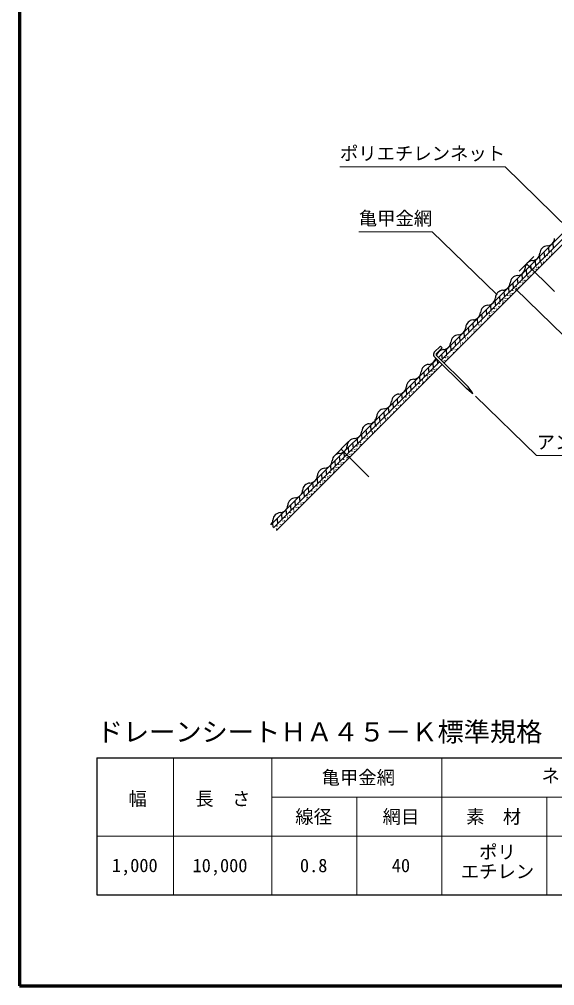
# Model space of a CAD drawing. Units: millimetres, scale not verified. Extents: x 200 to 8200, y 200 to 5825.
# Drawn here: x 200 to 2242, y 200 to 3888 of the extents above; entities that cross this region are included whole.
import ezdxf
from ezdxf.enums import TextEntityAlignment as Align

# ---------------------------------------------------------------- set-up
doc = ezdxf.new("R2010")
doc.units = ezdxf.units.MM
doc.header["$LTSCALE"] = 20
doc.layers.add('C-MTR', color=5, linetype='Continuous')
doc.layers.add('C-MTR-TXT', color=5, linetype='Continuous')
for name, color, linetype, lineweight in [('C-MTR-FRAM', 5, 'Continuous', 25), ('C-MTR-LINE', 5, 'Continuous', 13), ('C-STR', 1, 'Continuous', 25), ('C-STR-HTXT', 1, 'Continuous', 13), ('C-TTL', 2, 'Continuous', 70)]:
    doc.layers.add(name, color=color, linetype=linetype, lineweight=lineweight)
doc.styles.add('ＭＳ ゴシック', font='')
doc.styles.get('ＭＳ ゴシック').set_extended_font_data('MS Gothic')

msp = doc.modelspace()

# ---------------------------------------------------------------- linework, layer by layer
at = {"layer": 'C-MTR-FRAM'}
for p, q in [((495.98, 1069.95), (495.98, 546.95)), ((495.98, 1069.95), (4243.25, 1069.95)), ((495.98, 546.95), (4243.25, 546.95))]:
    msp.add_line(p, q, dxfattribs=at)
at = {"layer": 'C-MTR-LINE'}
for p, q in [((787.68, 1069.95), (787.68, 546.95)), ((1163.6, 1069.95), (1163.6, 546.95)), ((1812.06, 1069.95), (1812.06, 546.95)), ((1163.6, 919.95), (3658.32, 919.95)), ((1487.83, 919.95), (1487.83, 546.95)), ((2211.82, 919.95), (2211.82, 546.95)), ((495.98, 769.95), (4243.25, 769.95))]:
    msp.add_line(p, q, dxfattribs=at)
at = {"layer": 'C-STR', "color": 7}
for p, q in [((1798.9, 2597.77), (3073.4, 3872.27)), ((1809.5, 2587.16), (3079.62, 3857.27)), ((1820.11, 2576.55), (3085.83, 3842.27)), ((2235.09, 3033.96), (2236.8, 3014.46)), ((2201.15, 3000.02), (2202.86, 2980.51)), ((2218.12, 3016.99), (2219.83, 2997.49)), ((2163.06, 2983.14), (2106.49, 2926.57)), ((2240.84, 2848.79), (2134.77, 2954.86)), ((2167.21, 2966.08), (2168.92, 2946.57)), ((2184.18, 2983.05), (2185.89, 2963.54)), ((2116.3, 2915.17), (2118, 2895.66)), ((2133.27, 2932.14), (2134.98, 2912.63)), ((2150.24, 2949.11), (2151.95, 2929.6)), ((2082.36, 2881.23), (2084.06, 2861.72)), ((2099.33, 2898.2), (2101.03, 2878.69)), ((2048.42, 2847.29), (2050.12, 2827.78)), ((2065.39, 2864.26), (2067.09, 2844.75)), ((2014.47, 2813.35), (2016.18, 2793.84)), ((2031.45, 2830.32), (2033.15, 2810.81)), ((1980.53, 2779.4), (1982.24, 2759.9)), ((1997.5, 2796.37), (1999.21, 2776.87)), ((1946.59, 2745.46), (1948.3, 2725.96)), ((1963.56, 2762.43), (1965.27, 2742.93)), ((1895.68, 2694.55), (1897.39, 2675.04)), ((1912.65, 2711.52), (1914.36, 2692.02)), ((1929.62, 2728.49), (1931.33, 2708.99)), ((1861.74, 2660.61), (1863.45, 2641.1)), ((1878.71, 2677.58), (1880.42, 2658.07)), ((1782.79, 2616.94), (1806.08, 2640.24)), ((1812.88, 2633.45), (1791.63, 2612.19)), ((1812.88, 2633.45), (1806.08, 2640.24)), ((1827.8, 2626.67), (1829.51, 2607.16)), ((1844.77, 2643.64), (1846.48, 2624.13)), ((1159.21, 1958.08), (1792.29, 2591.16)), ((1780.93, 2602.51), (1905.21, 2478.3)), ((1791.33, 2604.84), (1911.57, 2484.67)), ((1794.16, 2589.29), (1795.56, 2573.22)), ((1810.83, 2609.7), (1812.53, 2590.19)), ((1169.81, 1947.47), (1802.9, 2580.56)), ((1180.42, 1936.87), (1813.51, 2569.95)), ((1759.92, 2558.79), (1761.62, 2539.28)), ((1776.89, 2575.76), (1778.59, 2556.25)), ((1709, 2507.88), (1710.71, 2488.37)), ((1725.98, 2524.85), (1727.68, 2505.34)), ((1742.95, 2541.82), (1744.65, 2522.31)), ((1675.06, 2473.93), (1676.77, 2454.43)), ((1692.03, 2490.9), (1693.74, 2471.4)), ((1925.02, 2462.75), (1905.21, 2478.3)), ((1927.14, 2464.87), (1911.57, 2484.67)), ((1641.12, 2439.99), (1642.83, 2420.49)), ((1658.09, 2456.96), (1659.8, 2437.46)), ((1925.02, 2462.75), (1929.61, 2460.28)), ((1929.61, 2460.28), (1927.14, 2464.87)), ((1607.18, 2406.05), (1608.89, 2386.55)), ((1624.15, 2423.02), (1625.86, 2403.52)), ((1573.24, 2372.11), (1574.95, 2352.6)), ((1590.21, 2389.08), (1591.92, 2369.57)), ((1539.3, 2338.17), (1541.01, 2318.66)), ((1556.27, 2355.14), (1557.98, 2335.63)), ((1488.39, 2287.26), (1490.09, 2267.75)), ((1505.36, 2304.23), (1507.06, 2284.72)), ((1522.33, 2321.2), (1524.04, 2301.69)), ((1455.95, 2276.03), (1399.38, 2219.46)), ((1454.45, 2253.32), (1456.15, 2233.81)), ((1471.42, 2270.29), (1473.12, 2250.78)), ((1420.51, 2219.38), (1422.21, 2199.87)), ((1533.73, 2141.68), (1427.67, 2247.75)), ((1437.48, 2236.35), (1439.18, 2216.84)), ((1386.56, 2185.43), (1388.27, 2165.93)), ((1403.53, 2202.4), (1405.24, 2182.9)), ((1352.62, 2151.49), (1354.33, 2131.99)), ((1369.59, 2168.46), (1371.3, 2148.96)), ((1318.68, 2117.55), (1320.39, 2098.05)), ((1335.65, 2134.52), (1337.36, 2115.02)), ((1267.77, 2066.64), (1269.48, 2047.13)), ((1284.74, 2083.61), (1286.45, 2064.1)), ((1301.71, 2100.58), (1303.42, 2081.07)), ((1233.83, 2032.7), (1235.54, 2013.19)), ((1250.8, 2049.67), (1252.51, 2030.16)), ((1199.89, 1998.76), (1201.59, 1979.25)), ((1216.86, 2015.73), (1218.56, 1996.22)), ((1165.95, 1964.82), (1167.24, 1950.05)), ((1182.92, 1981.79), (1184.62, 1962.28))]:
    msp.add_line(p, q, dxfattribs=at)
for centre in [(2229.15, 2988.79), (2230.48, 3003), (2231.78, 2995.7), (2240.04, 3008.28), (2240.05, 3000.4), (2181.61, 2953.03), (2186.33, 2961.43), (2191.15, 2957.96), (2191.49, 2951.84), (2198.86, 2960.82), (2200.93, 2972.35), (2205.66, 2980.75), (2212.18, 2971.82), (2213.51, 2986.03), (2214.81, 2978.73), (2223.08, 2983.43), (2150.02, 2921.44), (2154.75, 2929.84), (2161.27, 2920.91), (2162.59, 2935.12), (2163.9, 2927.81), (2172.16, 2940.4), (2172.17, 2932.52), (2179.54, 2941.5), (2111.68, 2884.21), (2112.99, 2876.9), (2121.25, 2889.49), (2121.26, 2881.6), (2128.62, 2890.58), (2130.7, 2902.12), (2135.42, 2910.52), (2140.24, 2907.05), (2140.58, 2900.93), (2147.95, 2909.91), (2067.54, 2842.64), (2080.07, 2842.03), (2082.14, 2853.56), (2086.86, 2861.96), (2093.39, 2853.03), (2094.71, 2867.24), (2096.02, 2859.93), (2104.29, 2864.63), (2110.36, 2870), (2031.23, 2802.65), (2035.95, 2811.05), (2043.8, 2816.32), (2045.11, 2809.02), (2053.37, 2821.61), (2053.37, 2813.72), (2060.74, 2822.7), (2062.81, 2834.24), (2072.36, 2839.17), (2072.7, 2833.05), (2002.46, 2770.69), (2009.83, 2771.79), (2011.9, 2783.32), (2016.63, 2791.72), (2021.45, 2788.26), (2021.79, 2782.14), (2029.16, 2791.12), (2042.48, 2802.12), (1963.35, 2734.77), (1968.07, 2743.17), (1974.6, 2734.24), (1975.92, 2748.44), (1977.23, 2741.14), (1985.49, 2745.84), (1991.57, 2751.21), (1992.89, 2765.41), (1994.2, 2758.11), (2002.46, 2762.81), (1917.16, 2692.26), (1925.01, 2697.53), (1934.57, 2702.81), (1934.58, 2694.93), (1941.95, 2703.91), (1944.02, 2715.44), (1948.74, 2723.84), (1953.57, 2720.38), (1953.91, 2714.25), (1961.27, 2723.23), (1893.11, 2664.53), (1897.83, 2672.93), (1902.65, 2669.47), (1902.99, 2663.34), (1910.36, 2672.32), (1912.43, 2683.85), (1923.68, 2683.32), (1926.31, 2690.23), (1849.28, 2624.37), (1857.12, 2629.65), (1858.43, 2622.34), (1866.7, 2627.05), (1872.77, 2632.41), (1874.09, 2646.62), (1875.4, 2639.31), (1883.66, 2651.9), (1883.67, 2644.02), (1891.04, 2653), (1815.78, 2584.02), (1823.15, 2585.11), (1825.23, 2596.65), (1829.95, 2605.05), (1834.77, 2601.58), (1835.11, 2595.46), (1842.48, 2604.44), (1844.55, 2615.97), (1855.8, 2615.44), (1774.31, 2545.74), (1779.04, 2554.14), (1783.86, 2550.67), (1784.2, 2544.55), (1791.57, 2553.53), (1793.64, 2565.06), (1738.33, 2510.85), (1747.9, 2508.25), (1753.98, 2513.62), (1755.3, 2527.82), (1756.61, 2520.52), (1764.87, 2533.11), (1764.88, 2525.22), (1772.24, 2534.2), (1706.43, 2477.85), (1711.16, 2486.25), (1715.98, 2482.79), (1716.32, 2476.67), (1723.69, 2485.65), (1725.76, 2497.18), (1730.48, 2505.58), (1737.01, 2496.65), (1739.64, 2503.55), (1660.24, 2435.34), (1672.77, 2434.73), (1674.85, 2446.27), (1679.57, 2454.67), (1686.1, 2445.74), (1687.42, 2459.94), (1688.73, 2452.64), (1696.99, 2465.22), (1696.99, 2457.34), (1704.36, 2466.32), (1636.51, 2409.03), (1637.82, 2401.73), (1646.07, 2414.31), (1646.08, 2406.43), (1653.45, 2415.41), (1655.52, 2426.94), (1665.07, 2431.88), (1665.41, 2425.75), (1592.36, 2367.46), (1597.18, 2363.99), (1604.89, 2366.85), (1606.96, 2378.38), (1611.69, 2386.78), (1618.21, 2377.85), (1619.54, 2392.06), (1620.84, 2384.76), (1629.11, 2389.46), (1635.18, 2394.82), (1556.05, 2327.47), (1560.78, 2335.87), (1567.3, 2326.94), (1568.62, 2341.15), (1569.93, 2333.84), (1578.19, 2346.43), (1578.2, 2338.55), (1585.57, 2347.53), (1587.64, 2359.06), (1597.52, 2357.87), (1517.71, 2290.24), (1527.28, 2295.52), (1527.29, 2287.63), (1534.66, 2296.61), (1536.73, 2308.15), (1541.45, 2316.55), (1546.27, 2313.08), (1546.61, 2306.96), (1553.98, 2315.94), (1488.17, 2259.59), (1492.89, 2267.99), (1499.42, 2259.06), (1500.74, 2273.27), (1502.05, 2265.96), (1516.39, 2276.03), (1519.02, 2282.93), (1441.98, 2217.08), (1449.83, 2222.35), (1451.14, 2215.05), (1459.4, 2227.64), (1459.4, 2219.75), (1466.77, 2228.73), (1468.84, 2240.27), (1473.57, 2248.67), (1478.39, 2245.2), (1478.73, 2239.08), (1486.1, 2248.06), (1408.49, 2176.72), (1415.86, 2177.82), (1417.93, 2189.35), (1422.66, 2197.75), (1427.48, 2194.29), (1427.82, 2188.17), (1435.19, 2197.15), (1437.26, 2208.68), (1448.51, 2208.15), (1371.74, 2146.84), (1376.57, 2143.38), (1384.27, 2146.23), (1386.35, 2157.77), (1397.6, 2157.24), (1398.92, 2171.44), (1400.23, 2164.14), (1408.49, 2168.84), (1335.44, 2106.86), (1340.16, 2115.26), (1346.69, 2106.33), (1348.01, 2120.53), (1349.32, 2113.23), (1357.57, 2125.81), (1357.58, 2117.93), (1364.95, 2126.91), (1367.02, 2138.44), (1376.91, 2137.25), (1297.1, 2069.62), (1306.66, 2074.9), (1306.67, 2067.02), (1314.04, 2076), (1316.11, 2087.53), (1320.83, 2095.93), (1325.66, 2092.47), (1326, 2086.34), (1333.36, 2095.32), (1265.2, 2036.62), (1269.92, 2045.02), (1274.74, 2041.55), (1275.08, 2035.43), (1282.45, 2044.41), (1295.77, 2055.41), (1298.4, 2062.31), (1219.01, 1994.11), (1231.54, 1993.5), (1233.61, 2005.03), (1238.34, 2013.43), (1244.86, 2004.5), (1246.18, 2018.71), (1247.49, 2011.4), (1255.75, 2023.99), (1255.76, 2016.11), (1263.13, 2025.09), (1195.27, 1967.8), (1196.58, 1960.49), (1204.84, 1973.08), (1204.85, 1965.19), (1212.21, 1974.17), (1214.29, 1985.71), (1223.83, 1990.64), (1224.17, 1984.52), (1180.63, 1942.59), (1182.7, 1954.12), (1193.95, 1953.59)]:
    msp.add_circle(centre, 0.3, dxfattribs=at)
at = {"layer": 'C-STR'}
for centre, start, end in [((2211.73, 3053.62), 273.88791, 356.11209), ((2155.17, 2997.05), 273.88791, 356.11209), ((2215.86, 2992.93), 93.88791, 176.11209), ((2159.29, 2936.36), 93.88791, 176.11209), ((2098.6, 2940.48), 273.88791, 356.11209), ((2042.03, 2883.92), 273.88791, 356.11209), ((2102.72, 2879.79), 93.88791, 176.11209), ((2046.15, 2823.22), 93.88791, 176.11209), ((1985.46, 2827.35), 273.88791, 356.11209), ((1928.89, 2770.78), 273.88791, 356.11209), ((1989.59, 2766.65), 93.88791, 176.11209), ((1933.02, 2710.08), 93.88791, 176.11209), ((1872.32, 2714.21), 273.88791, 356.11209), ((1815.75, 2657.64), 273.88791, 356.11209), ((1876.45, 2653.52), 93.88791, 176.11209), ((1819.88, 2596.95), 93.88791, 163.7013), ((1759.19, 2601.07), 273.88791, 347.61545), ((1763.31, 2540.38), 93.88791, 176.11209), ((1706.74, 2483.81), 93.88791, 176.11209), ((1702.62, 2544.5), 273.88791, 356.11209), ((1646.05, 2487.94), 273.88791, 356.11209), ((1650.17, 2427.24), 93.88791, 176.11209), ((1593.61, 2370.67), 93.88791, 176.11209), ((1589.48, 2431.37), 273.88791, 356.11209), ((1532.91, 2374.8), 273.88791, 356.11209), ((1537.04, 2314.1), 93.88791, 176.11209), ((1480.47, 2257.54), 93.88791, 176.11209), ((1476.34, 2318.23), 273.88791, 356.11209), ((1419.78, 2261.66), 273.88791, 356.11209), ((1423.9, 2200.97), 93.88791, 176.11209), ((1363.21, 2205.09), 273.88791, 356.11209), ((1306.64, 2148.52), 273.88791, 356.11209), ((1367.33, 2144.4), 93.88791, 176.11209), ((1310.76, 2087.83), 93.88791, 176.11209), ((1250.07, 2091.96), 273.88791, 356.11209), ((1193.5, 2035.39), 273.88791, 356.11209), ((1254.19, 2031.26), 93.88791, 176.11209), ((1197.63, 1974.69), 93.88791, 176.11209), ((1136.93, 1978.82), 317.04491, 356.11209)]:
    msp.add_arc(centre, 30.42, start, end, dxfattribs=at)
at = {"layer": 'C-STR', "color": 7}
for centre, radius, start, end in [((1791.47, 2608.49), 12.12, 135.76262, 209.53793), ((1794.86, 2608.38), 5, 130.3409, 225.01704)]:
    msp.add_arc(centre, radius, start, end, dxfattribs=at)
at = {"layer": 'C-STR-HTXT'}
for p, q in [((1423.02, 3324.83), (2053.02, 3324.83)), ((2053.02, 3324.83), (2297.89, 3086.03)), ((1494.86, 3077.08), (1774.86, 3077.08)), ((1774.86, 3077.08), (2019.72, 2838.28)), ((2092.43, 2859.54), (2361.72, 2596.91)), ((1940.37, 2449.82), (2173.19, 2222.76)), ((2173.19, 2222.76), (2838.19, 2222.76))]:
    msp.add_line(p, q, dxfattribs=at)
at = {"layer": 'C-TTL'}
msp.add_lwpolyline([(200, 200), (8200, 200), (8200, 5740), (200, 5740)], close=True, dxfattribs=at)

# ---------------------------------------------------------------- texts
at = {"layer": 'C-MTR', "style": 'ＭＳ ゴシック'}
msp.add_text('ドレーンシートＨＡ４５－Ｋ標準規格', height=73.31, dxfattribs=at).set_placement((495.16, 1109.95), align=Align.BOTTOM_LEFT)
at = {"layer": 'C-MTR-TXT', "style": 'ＭＳ ゴシック'}
msp.add_text('亀甲金網', height=51.32, dxfattribs=at).set_placement((1352.95, 994.52), align=Align.MIDDLE_LEFT)
for s, p in [('ネ\u3000ッ\u3000ト', (2366.67, 959.95)), ('ポリ', (2023.76, 668.95)), ('エチレン', (2023.76, 594.95))]:
    msp.add_text(s, height=51.32, dxfattribs=at).set_placement(p, align=Align.BOTTOM_CENTER)
for s, p in [('幅', (651.15, 913.36)), ('長\u3000さ', (976.26, 913.36)), ('線径', (1322.74, 844.74)), ('網目', (1655.73, 844.74)), ('素\u3000材', (2009.56, 844.74)), ('1,000', (640.35, 659.15)), ('10,000', (965.46, 658.79)), ('0.8', (1322.74, 658.79)), ('40', (1655.73, 658.79))]:
    msp.add_text(s, height=51.32, dxfattribs=at).set_placement(p, align=Align.MIDDLE_CENTER)
at = {"layer": 'C-STR-HTXT', "color": 7, "style": 'ＭＳ ゴシック'}
for s, p in [('ポリエチレンネット', (1423.02, 3334.83)), ('亀甲金網', (1494.86, 3087.08)), ('アンカー φ9 L＝200', (2173.19, 2232.76))]:
    msp.add_text(s, height=51.32, dxfattribs=at).set_placement(p, align=Align.BOTTOM_LEFT)

doc.saveas('drawing.dxf')
